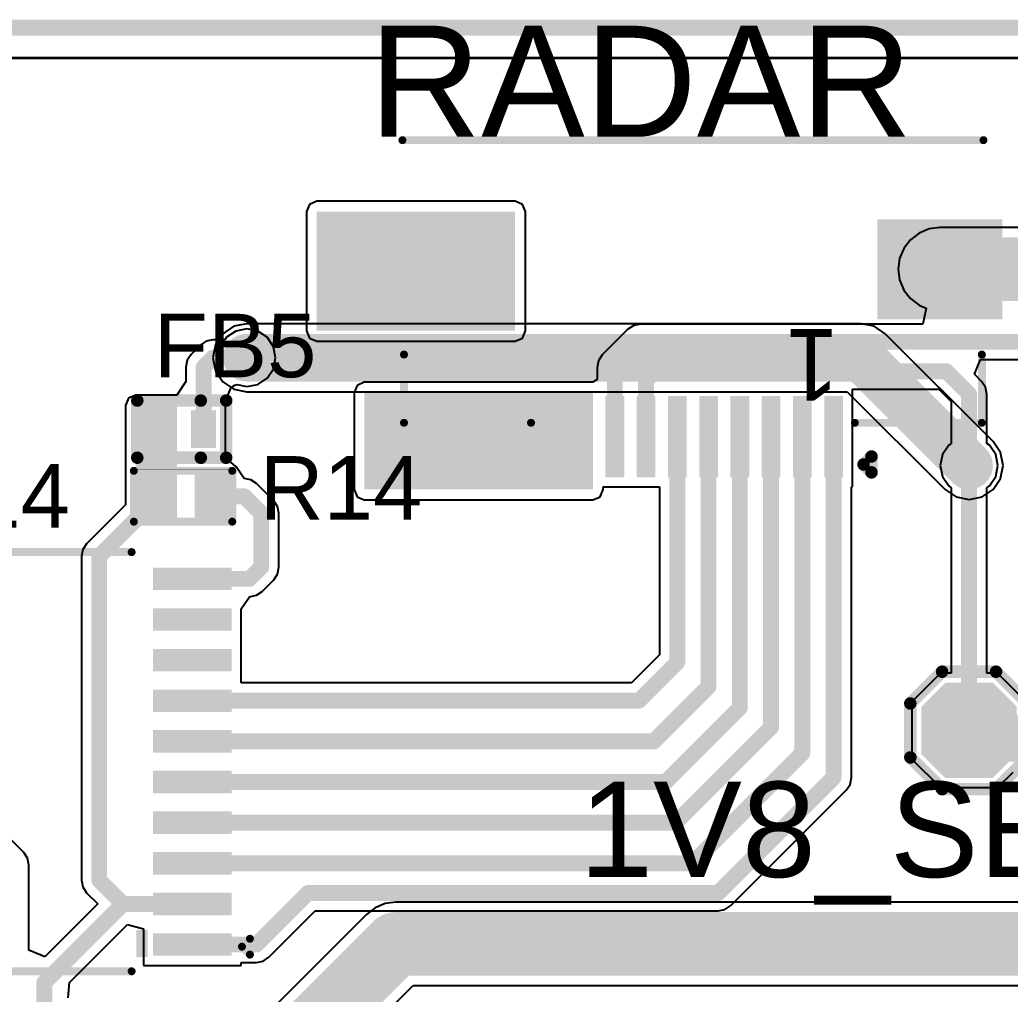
# Model space of a CAD drawing. Header units: millimetres. Extents: x -0.15 to 3.79, y -0.54 to 3.26.
# Drawn here: x 2.486 to 3.11, y 2.403 to 3.017 of the extents above; entities that cross this region are included whole.
import ezdxf

# ---------------------------------------------------------------- set-up
doc = ezdxf.new("R2010")
doc.units = ezdxf.units.MM
doc.header["$MEASUREMENT"] = 0
for name, color, linetype in [('BottomLayer', 5, 'Continuous'), ('BottomSolder', 6, 'Continuous'), ('Mechanical2', 216, 'Continuous'), ('TopLayer', 1, 'Continuous'), ('TopOverlay', 2, 'Continuous'), ('TopPaste', 8, 'Continuous'), ('TopSolder', 216, 'Continuous'), ('ViaHoleLayer', 16, 'Continuous')]:
    doc.layers.add(name, color=color, linetype=linetype)
doc.styles.add('Arial', font='', dxfattribs={"height": 0.2})
doc.styles.get('Arial').set_extended_font_data('Arial')

# ---------------------------------------------------------------- blocks, each defined once
blk = doc.blocks.new('T__________29')
at = {"layer": 'TopLayer'}
blk.add_hatch(color=1, dxfattribs=at).paths.add_polyline_path([(0.015, 0.03), (-0.015, 0.03), (-0.03, 0.015), (-0.03, -0.015), (-0.015, -0.03), (0.015, -0.03), (0.03, -0.015), (0.03, 0.015)])
at = {"layer": 'TopPaste'}
blk.add_hatch(color=8, dxfattribs=at).paths.add_polyline_path([(0.015, 0.03), (-0.015, 0.03), (-0.03, 0.015), (-0.03, -0.015), (-0.015, -0.03), (0.015, -0.03), (0.03, -0.015), (0.03, 0.015)])
at = {"layer": 'TopSolder'}
blk.add_hatch(color=216, dxfattribs=at).paths.add_polyline_path([(0.015, 0.03), (-0.015, 0.03), (-0.03, 0.015), (-0.03, -0.015), (-0.015, -0.03), (0.015, -0.03), (0.03, -0.015), (0.03, 0.015)])
at = {"layer": 'TopOverlay', "const_width": 0.007874}
for points in [[(-0.037, 0.017), (-0.017, 0.037)], [(-0.017, 0.037), (0.017, 0.037)], [(-0.017, 0.037), (0.017, 0.037)], [(0.017, 0.037), (0.037, 0.017)], [(-0.037, -0.017), (-0.037, 0.017)], [(0.037, -0.017), (0.037, 0.017)], [(-0.037, -0.017), (-0.017, -0.037)], [(0.017, -0.037), (0.037, -0.017)], [(-0.017, -0.037), (0.017, -0.037)], [(-0.017, -0.037), (0.017, -0.037)]]:
    blk.add_lwpolyline(points, dxfattribs=at)
at = {"layer": 'TopOverlay', "const_width": 0.003937}
for points in [[(-0.0189685, 0.037, 1), (-0.0150315, 0.037, 1)], [(-0.0189685, 0.037, 1), (-0.0150315, 0.037, 1)], [(-0.0189685, 0.037, 1), (-0.0150315, 0.037, 1)], [(0.0150315, 0.037, 1), (0.0189685, 0.037, 1)], [(0.0150315, 0.037, 1), (0.0189685, 0.037, 1)], [(0.0150315, 0.037, 1), (0.0189685, 0.037, 1)], [(-0.0389685, 0.017, 1), (-0.0350315, 0.017, 1)], [(-0.0389685, 0.017, 1), (-0.0350315, 0.017, 1)], [(0.0350315, 0.017, 1), (0.0389685, 0.017, 1)], [(0.0350315, 0.017, 1), (0.0389685, 0.017, 1)], [(-0.0389685, -0.017, 1), (-0.0350315, -0.017, 1)], [(-0.0389685, -0.017, 1), (-0.0350315, -0.017, 1)], [(0.0350315, -0.017, 1), (0.0389685, -0.017, 1)], [(0.0350315, -0.017, 1), (0.0389685, -0.017, 1)], [(-0.0189685, -0.037, 1), (-0.0150315, -0.037, 1)], [(-0.0189685, -0.037, 1), (-0.0150315, -0.037, 1)], [(-0.0189685, -0.037, 1), (-0.0150315, -0.037, 1)], [(0.0150315, -0.037, 1), (0.0189685, -0.037, 1)], [(0.0150315, -0.037, 1), (0.0189685, -0.037, 1)], [(0.0150315, -0.037, 1), (0.0189685, -0.037, 1)]]:
    blk.add_lwpolyline(points, format="xyb", close=True, dxfattribs=at)
blk = doc.blocks.new('TSSOP_20_58')
at = {"layer": 'TopLayer'}
for points in [[(-0.08937005, 0.1222441), (-0.08937005, 0.1080709), (-0.13897635, 0.1080709), (-0.13897635, 0.1222441)], [(0.13897635, 0.1222441), (0.13897635, 0.1080709), (0.08937005, 0.1080709), (0.08937005, 0.1222441)], [(-0.08937005, 0.0966535), (-0.08937005, 0.0824803), (-0.13897635, 0.0824803), (-0.13897635, 0.0966535)], [(0.13897635, 0.0966535), (0.13897635, 0.0824803), (0.08937005, 0.0824803), (0.08937005, 0.0966535)], [(-0.08937005, 0.071063), (-0.08937005, 0.0568898), (-0.13897635, 0.0568898), (-0.13897635, 0.071063)], [(0.13897635, 0.071063), (0.13897635, 0.0568898), (0.08937005, 0.0568898), (0.08937005, 0.071063)], [(-0.08937005, 0.0454724), (-0.08937005, 0.0312992), (-0.13897635, 0.0312992), (-0.13897635, 0.0454724)], [(0.13897635, 0.0454724), (0.13897635, 0.0312992), (0.08937005, 0.0312992), (0.08937005, 0.0454724)], [(-0.08937005, 0.0198819), (-0.08937005, 0.005708700000000001), (-0.13897635, 0.005708699999999999), (-0.13897635, 0.0198819)], [(0.13897635, 0.0198819), (0.13897635, 0.005708700000000001), (0.08937005, 0.005708699999999999), (0.08937005, 0.0198819)], [(-0.08937005, -0.005708699999999999), (-0.08937005, -0.0198819), (-0.13897635, -0.0198819), (-0.13897635, -0.005708700000000001)], [(0.13897635, -0.005708699999999999), (0.13897635, -0.0198819), (0.08937005, -0.0198819), (0.08937005, -0.005708700000000001)], [(-0.08937005, -0.0312992), (-0.08937005, -0.0454724), (-0.13897635, -0.0454724), (-0.13897635, -0.0312992)], [(0.13897635, -0.0312992), (0.13897635, -0.0454724), (0.08937005, -0.0454724), (0.08937005, -0.0312992)], [(-0.08937005, -0.0568898), (-0.08937005, -0.071063), (-0.13897635, -0.071063), (-0.13897635, -0.0568898)], [(0.13897635, -0.0568898), (0.13897635, -0.071063), (0.08937005, -0.071063), (0.08937005, -0.0568898)], [(-0.08937005, -0.0824803), (-0.08937005, -0.0966535), (-0.13897635, -0.0966535), (-0.13897635, -0.0824803)], [(0.13897635, -0.0824803), (0.13897635, -0.0966535), (0.08937005, -0.0966535), (0.08937005, -0.0824803)], [(-0.08937005, -0.1080709), (-0.08937005, -0.1222441), (-0.13897635, -0.1222441), (-0.13897635, -0.1080709)], [(0.13897635, -0.1080709), (0.13897635, -0.1222441), (0.08937005, -0.1222441), (0.08937005, -0.1080709)]]:
    blk.add_hatch(color=1, dxfattribs=at).paths.add_polyline_path(points)
at = {"layer": 'TopOverlay'}
blk.add_hatch(color=2, dxfattribs=at).paths.add_polyline_path([(-0.086, 0.106), (-0.079, 0.106), (-0.079, 0.123), (-0.086, 0.123)])
at = {"layer": 'TopPaste'}
for points in [[(-0.08937005, 0.1222441), (-0.08937005, 0.1080709), (-0.13897635, 0.1080709), (-0.13897635, 0.1222441)], [(0.13897635, 0.1222441), (0.13897635, 0.1080709), (0.08937005, 0.1080709), (0.08937005, 0.1222441)], [(-0.08937005, 0.0966535), (-0.08937005, 0.0824803), (-0.13897635, 0.0824803), (-0.13897635, 0.0966535)], [(0.13897635, 0.0966535), (0.13897635, 0.0824803), (0.08937005, 0.0824803), (0.08937005, 0.0966535)], [(-0.08937005, 0.071063), (-0.08937005, 0.0568898), (-0.13897635, 0.0568898), (-0.13897635, 0.071063)], [(0.13897635, 0.071063), (0.13897635, 0.0568898), (0.08937005, 0.0568898), (0.08937005, 0.071063)], [(-0.08937005, 0.0454724), (-0.08937005, 0.0312992), (-0.13897635, 0.0312992), (-0.13897635, 0.0454724)], [(0.13897635, 0.0454724), (0.13897635, 0.0312992), (0.08937005, 0.0312992), (0.08937005, 0.0454724)], [(-0.08937005, 0.0198819), (-0.08937005, 0.005708700000000001), (-0.13897635, 0.005708699999999999), (-0.13897635, 0.0198819)], [(0.13897635, 0.0198819), (0.13897635, 0.005708700000000001), (0.08937005, 0.005708699999999999), (0.08937005, 0.0198819)], [(-0.08937005, -0.005708699999999999), (-0.08937005, -0.0198819), (-0.13897635, -0.0198819), (-0.13897635, -0.005708700000000001)], [(0.13897635, -0.005708699999999999), (0.13897635, -0.0198819), (0.08937005, -0.0198819), (0.08937005, -0.005708700000000001)], [(-0.08937005, -0.0312992), (-0.08937005, -0.0454724), (-0.13897635, -0.0454724), (-0.13897635, -0.0312992)], [(0.13897635, -0.0312992), (0.13897635, -0.0454724), (0.08937005, -0.0454724), (0.08937005, -0.0312992)], [(-0.08937005, -0.0568898), (-0.08937005, -0.071063), (-0.13897635, -0.071063), (-0.13897635, -0.0568898)], [(0.13897635, -0.0568898), (0.13897635, -0.071063), (0.08937005, -0.071063), (0.08937005, -0.0568898)], [(-0.08937005, -0.0824803), (-0.08937005, -0.0966535), (-0.13897635, -0.0966535), (-0.13897635, -0.0824803)], [(0.13897635, -0.0824803), (0.13897635, -0.0966535), (0.08937005, -0.0966535), (0.08937005, -0.0824803)], [(-0.08937005, -0.1080709), (-0.08937005, -0.1222441), (-0.13897635, -0.1222441), (-0.13897635, -0.1080709)], [(0.13897635, -0.1080709), (0.13897635, -0.1222441), (0.08937005, -0.1222441), (0.08937005, -0.1080709)]]:
    blk.add_hatch(color=8, dxfattribs=at).paths.add_polyline_path(points)
at = {"layer": 'TopSolder'}
for points in [[(-0.08937005, 0.1222441), (-0.08937005, 0.1080709), (-0.13897635, 0.1080709), (-0.13897635, 0.1222441)], [(0.13897635, 0.1222441), (0.13897635, 0.1080709), (0.08937005, 0.1080709), (0.08937005, 0.1222441)], [(-0.08937005, 0.0966535), (-0.08937005, 0.0824803), (-0.13897635, 0.0824803), (-0.13897635, 0.0966535)], [(0.13897635, 0.0966535), (0.13897635, 0.0824803), (0.08937005, 0.0824803), (0.08937005, 0.0966535)], [(-0.08937005, 0.071063), (-0.08937005, 0.0568898), (-0.13897635, 0.0568898), (-0.13897635, 0.071063)], [(0.13897635, 0.071063), (0.13897635, 0.0568898), (0.08937005, 0.0568898), (0.08937005, 0.071063)], [(-0.08937005, 0.0454724), (-0.08937005, 0.0312992), (-0.13897635, 0.0312992), (-0.13897635, 0.0454724)], [(0.13897635, 0.0454724), (0.13897635, 0.0312992), (0.08937005, 0.0312992), (0.08937005, 0.0454724)], [(-0.08937005, 0.0198819), (-0.08937005, 0.005708700000000001), (-0.13897635, 0.005708699999999999), (-0.13897635, 0.0198819)], [(0.13897635, 0.0198819), (0.13897635, 0.005708700000000001), (0.08937005, 0.005708699999999999), (0.08937005, 0.0198819)], [(-0.08937005, -0.005708699999999999), (-0.08937005, -0.0198819), (-0.13897635, -0.0198819), (-0.13897635, -0.005708700000000001)], [(0.13897635, -0.005708699999999999), (0.13897635, -0.0198819), (0.08937005, -0.0198819), (0.08937005, -0.005708700000000001)], [(-0.08937005, -0.0312992), (-0.08937005, -0.0454724), (-0.13897635, -0.0454724), (-0.13897635, -0.0312992)], [(0.13897635, -0.0312992), (0.13897635, -0.0454724), (0.08937005, -0.0454724), (0.08937005, -0.0312992)], [(-0.08937005, -0.0568898), (-0.08937005, -0.071063), (-0.13897635, -0.071063), (-0.13897635, -0.0568898)], [(0.13897635, -0.0568898), (0.13897635, -0.071063), (0.08937005, -0.071063), (0.08937005, -0.0568898)], [(-0.08937005, -0.0824803), (-0.08937005, -0.0966535), (-0.13897635, -0.0966535), (-0.13897635, -0.0824803)], [(0.13897635, -0.0824803), (0.13897635, -0.0966535), (0.08937005, -0.0966535), (0.08937005, -0.0824803)], [(-0.08937005, -0.1080709), (-0.08937005, -0.1222441), (-0.13897635, -0.1222441), (-0.13897635, -0.1080709)], [(0.13897635, -0.1080709), (0.13897635, -0.1222441), (0.08937005, -0.1222441), (0.08937005, -0.1080709)]]:
    blk.add_hatch(color=216, dxfattribs=at).paths.add_polyline_path(points)
at = {"layer": 'TopOverlay', "const_width": 0.005}
for points in [[(0.0759999, 0.132), (-0.0760001, 0.132)], [(-0.1455, 0.1165), (-0.1505, 0.1215)], [(-0.1505, 0.1215), (-0.1505, 0.1115)], [(-0.1455, 0.1165), (-0.1505, 0.1115)], [(0.0759999, -0.132), (-0.0760001, -0.132)]]:
    blk.add_lwpolyline(points, dxfattribs=at)
at = {"layer": 'TopOverlay', "const_width": 0.0025}
for points in [[(-0.0772501, 0.132, 1), (-0.0747501, 0.132, 1)], [(0.0747499, 0.132, 1), (0.0772499, 0.132, 1)], [(-0.15175, 0.1215, 1), (-0.14925, 0.1215, 1)], [(-0.15175, 0.1215, 1), (-0.14925, 0.1215, 1)], [(-0.14675, 0.1165, 1), (-0.14425, 0.1165, 1)], [(-0.14675, 0.1165, 1), (-0.14425, 0.1165, 1)], [(-0.15175, 0.1115, 1), (-0.14925, 0.1115, 1)], [(-0.15175, 0.1115, 1), (-0.14925, 0.1115, 1)], [(-0.0772501, -0.132, 1), (-0.0747501, -0.132, 1)], [(0.0747499, -0.132, 1), (0.0772499, -0.132, 1)]]:
    blk.add_lwpolyline(points, format="xyb", close=True, dxfattribs=at)
blk = doc.blocks.new('R___0402_96')
at = {"layer": 'TopLayer'}
for points in [[(-0.0275, -0.0125), (-0.0275, 0.0125), (-0.009499999999999998, 0.0125), (-0.009500000000000001, -0.0125)], [(0.009499999999999998, -0.0125), (0.009500000000000001, 0.0125), (0.0275, 0.0125), (0.0275, -0.0125)]]:
    blk.add_hatch(color=1, dxfattribs=at).paths.add_polyline_path(points)
at = {"layer": 'TopPaste'}
for points in [[(-0.0275, -0.0125), (-0.0275, 0.0125), (-0.009499999999999998, 0.0125), (-0.009500000000000001, -0.0125)], [(0.009499999999999998, -0.0125), (0.009500000000000001, 0.0125), (0.0275, 0.0125), (0.0275, -0.0125)]]:
    blk.add_hatch(color=8, dxfattribs=at).paths.add_polyline_path(points)
at = {"layer": 'TopSolder'}
for points in [[(-0.0296654, -0.0146654), (-0.0296654, 0.0146654), (-0.007334599999999998, 0.0146654), (-0.007334600000000002, -0.0146654)], [(0.007334599999999998, -0.0146654), (0.007334600000000002, 0.0146654), (0.0296654, 0.0146654), (0.0296654, -0.0146654)]]:
    blk.add_hatch(color=216, dxfattribs=at).paths.add_polyline_path(points)
at = {"layer": 'TopOverlay'}
for points, const_width in [([(-0.031, 0.016), (-0.031, -0.016)], 0.005), ([(0.031, 0.016), (-0.031, 0.016)], 0.005), ([(0.031, 0.016), (0.031, -0.016)], 0.005), ([(0.031, -0.016), (-0.031, -0.016)], 0.005), ([(0.032, -0.017), (-0.032, -0.017)], 0.000127)]:
    blk.add_lwpolyline(points, dxfattribs=dict(at, const_width=const_width))
for points, const_width in [([(-0.03225, 0.016, 1), (-0.02975, 0.016, 1)], 0.0025), ([(-0.03225, 0.016, 1), (-0.02975, 0.016, 1)], 0.0025), ([(0.02975, 0.016, 1), (0.03225, 0.016, 1)], 0.0025), ([(0.02975, 0.016, 1), (0.03225, 0.016, 1)], 0.0025), ([(-0.03225, -0.016, 1), (-0.02975, -0.016, 1)], 0.0025), ([(-0.03225, -0.016, 1), (-0.02975, -0.016, 1)], 0.0025), ([(-0.0320317, -0.017, 1), (-0.0319683, -0.017, 1)], 6.35e-05), ([(0.02975, -0.016, 1), (0.03225, -0.016, 1)], 0.0025), ([(0.02975, -0.016, 1), (0.03225, -0.016, 1)], 0.0025), ([(0.0319683, -0.017, 1), (0.0320317, -0.017, 1)], 6.35e-05)]:
    blk.add_lwpolyline(points, format="xyb", close=True, dxfattribs=dict(at, const_width=const_width))
blk = doc.blocks.new('AFC01_S10FCC_00_147')
at = {"layer": 'TopLayer'}
for points in [[(-0.0826771, 0.02716545), (-0.0944881, 0.02716545), (-0.0944881, 0.07834655), (-0.0826771, 0.07834655)], [(-0.0629921, 0.02716545), (-0.0748031, 0.02716545), (-0.0748031, 0.07834655), (-0.0629921, 0.07834655)], [(-0.043307, 0.02716545), (-0.055118, 0.02716545), (-0.055118, 0.07834655), (-0.043307, 0.07834655)], [(-0.023622, 0.02716545), (-0.035433, 0.02716545), (-0.035433, 0.07834655), (-0.023622, 0.07834655)], [(-0.003936899999999998, 0.02716545), (-0.0157479, 0.02716545), (-0.0157479, 0.07834655), (-0.003936900000000003, 0.07834655)], [(0.0157481, 0.02716545), (0.003937100000000003, 0.02716545), (0.003937099999999997, 0.07834655), (0.0157481, 0.07834655)], [(0.0354331, 0.02716545), (0.0236221, 0.02716545), (0.0236221, 0.07834655), (0.0354331, 0.07834655)], [(0.0551182, 0.02716545), (0.0433072, 0.02716545), (0.0433072, 0.07834655), (0.0551182, 0.07834655)], [(0.0748032, 0.02716545), (0.0629922, 0.02716545), (0.0629922, 0.07834655), (0.0748032, 0.07834655)], [(0.0944883, 0.02716545), (0.0826773, 0.02716545), (0.0826773, 0.07834655), (0.0944883, 0.07834655)], [(-0.1161416, -0.08425185), (-0.1948818, -0.08425185), (-0.1948818, -0.02125975), (-0.1161416, -0.02125974999999999)], [(0.1161418, -0.02125975), (0.194882, -0.02125975), (0.194882, -0.08425185), (0.1161418, -0.08425185)]]:
    blk.add_hatch(color=1, dxfattribs=at).paths.add_polyline_path(points)
at = {"layer": 'TopPaste'}
for points in [[(-0.0826771, 0.02716545), (-0.0944881, 0.02716545), (-0.0944881, 0.07834655), (-0.0826771, 0.07834655)], [(-0.0629921, 0.02716545), (-0.0748031, 0.02716545), (-0.0748031, 0.07834655), (-0.0629921, 0.07834655)], [(-0.043307, 0.02716545), (-0.055118, 0.02716545), (-0.055118, 0.07834655), (-0.043307, 0.07834655)], [(-0.023622, 0.02716545), (-0.035433, 0.02716545), (-0.035433, 0.07834655), (-0.023622, 0.07834655)], [(-0.003936899999999998, 0.02716545), (-0.0157479, 0.02716545), (-0.0157479, 0.07834655), (-0.003936900000000003, 0.07834655)], [(0.0157481, 0.02716545), (0.003937100000000003, 0.02716545), (0.003937099999999997, 0.07834655), (0.0157481, 0.07834655)], [(0.0354331, 0.02716545), (0.0236221, 0.02716545), (0.0236221, 0.07834655), (0.0354331, 0.07834655)], [(0.0551182, 0.02716545), (0.0433072, 0.02716545), (0.0433072, 0.07834655), (0.0551182, 0.07834655)], [(0.0748032, 0.02716545), (0.0629922, 0.02716545), (0.0629922, 0.07834655), (0.0748032, 0.07834655)], [(0.0944883, 0.02716545), (0.0826773, 0.02716545), (0.0826773, 0.07834655), (0.0944883, 0.07834655)], [(-0.1161416, -0.08425185), (-0.1948818, -0.08425185), (-0.1948818, -0.02125975), (-0.1161416, -0.02125974999999999)], [(0.1161418, -0.02125975), (0.194882, -0.02125975), (0.194882, -0.08425185), (0.1161418, -0.08425185)]]:
    blk.add_hatch(color=8, dxfattribs=at).paths.add_polyline_path(points)
at = {"layer": 'TopSolder'}
for points in [[(-0.0826771, 0.02716545), (-0.0944881, 0.02716545), (-0.0944881, 0.07834655), (-0.0826771, 0.07834655)], [(-0.0629921, 0.02716545), (-0.0748031, 0.02716545), (-0.0748031, 0.07834655), (-0.0629921, 0.07834655)], [(-0.043307, 0.02716545), (-0.055118, 0.02716545), (-0.055118, 0.07834655), (-0.043307, 0.07834655)], [(-0.023622, 0.02716545), (-0.035433, 0.02716545), (-0.035433, 0.07834655), (-0.023622, 0.07834655)], [(-0.003936899999999998, 0.02716545), (-0.0157479, 0.02716545), (-0.0157479, 0.07834655), (-0.003936900000000003, 0.07834655)], [(0.0157481, 0.02716545), (0.003937100000000003, 0.02716545), (0.003937099999999997, 0.07834655), (0.0157481, 0.07834655)], [(0.0354331, 0.02716545), (0.0236221, 0.02716545), (0.0236221, 0.07834655), (0.0354331, 0.07834655)], [(0.0551182, 0.02716545), (0.0433072, 0.02716545), (0.0433072, 0.07834655), (0.0551182, 0.07834655)], [(0.0748032, 0.02716545), (0.0629922, 0.02716545), (0.0629922, 0.07834655), (0.0748032, 0.07834655)], [(0.0944883, 0.02716545), (0.0826773, 0.02716545), (0.0826773, 0.07834655), (0.0944883, 0.07834655)], [(-0.1161416, -0.08425185), (-0.1948818, -0.08425185), (-0.1948818, -0.02125975), (-0.1161416, -0.02125974999999999)], [(0.1161418, -0.02125975), (0.194882, -0.02125975), (0.194882, -0.08425185), (0.1161418, -0.08425185)]]:
    blk.add_hatch(color=216, dxfattribs=at).paths.add_polyline_path(points)
at = {"layer": 'TopOverlay'}
for points, const_width in [([(-0.1074881, 0.0702204), (-0.1124881, 0.0752204)], 0.007874), ([(-0.1124881, 0.0752204), (-0.1124881, 0.0652204)], 0.007874), ([(-0.1074881, 0.0702204), (-0.1124881, 0.0652204)], 0.007874), ([(-0.102, 0.044), (-0.182, 0.044)], 0.005), ([(-0.182, 0.044), (-0.182, 0.001)], 0.005), ([(0.1820002, 0.044), (0.1020002, 0.044)], 0.005), ([(0.1820002, 0.044), (0.1820002, 0.001)], 0.005), ([(0.183, -0.134), (-0.183, -0.134)], 0.005)]:
    blk.add_lwpolyline(points, dxfattribs=dict(at, const_width=const_width))
for points, const_width in [([(-0.1144566, 0.0752204, 1), (-0.1105196, 0.0752204, 1)], 0.003937), ([(-0.1144566, 0.0752204, 1), (-0.1105196, 0.0752204, 1)], 0.003937), ([(-0.1144566, 0.0652204, 1), (-0.1105196, 0.0652204, 1)], 0.003937), ([(-0.1144566, 0.0652204, 1), (-0.1105196, 0.0652204, 1)], 0.003937), ([(-0.1094566, 0.0702204, 1), (-0.1055196, 0.0702204, 1)], 0.003937), ([(-0.1094566, 0.0702204, 1), (-0.1055196, 0.0702204, 1)], 0.003937), ([(-0.18325, 0.044, 1), (-0.18075, 0.044, 1)], 0.0025), ([(-0.18325, 0.044, 1), (-0.18075, 0.044, 1)], 0.0025), ([(-0.10325, 0.044, 1), (-0.10075, 0.044, 1)], 0.0025), ([(0.1007502, 0.044, 1), (0.1032502, 0.044, 1)], 0.0025), ([(0.1807502, 0.044, 1), (0.1832502, 0.044, 1)], 0.0025), ([(0.1807502, 0.044, 1), (0.1832502, 0.044, 1)], 0.0025), ([(-0.18325, 0.001, 1), (-0.18075, 0.001, 1)], 0.0025), ([(0.1807502, 0.001, 1), (0.1832502, 0.001, 1)], 0.0025), ([(-0.18425, -0.134, 1), (-0.18175, -0.134, 1)], 0.0025), ([(0.18175, -0.134, 1), (0.18425, -0.134, 1)], 0.0025)]:
    blk.add_lwpolyline(points, format="xyb", close=True, dxfattribs=dict(at, const_width=const_width))
blk.add_text('1', height=0.045, dxfattribs=at).set_placement((-0.092, -0.015))
blk = doc.blocks.new('IND_0402_149')
at = {"layer": 'TopLayer'}
for points in [[(-0.0216535, 0.011811), (-0.0059055, 0.011811), (-0.0059055, -0.011811), (-0.0216535, -0.011811)], [(0.0059056, 0.011811), (0.0216536, 0.011811), (0.0216536, -0.011811), (0.0059056, -0.011811)]]:
    blk.add_hatch(color=1, dxfattribs=at).paths.add_polyline_path(points)
at = {"layer": 'TopPaste'}
for points in [[(-0.0216535, 0.011811), (-0.0059055, 0.011811), (-0.0059055, -0.011811), (-0.0216535, -0.011811)], [(0.0059056, 0.011811), (0.0216536, 0.011811), (0.0216536, -0.011811), (0.0059056, -0.011811)]]:
    blk.add_hatch(color=8, dxfattribs=at).paths.add_polyline_path(points)
at = {"layer": 'TopSolder'}
for points in [[(-0.0216535, 0.011811), (-0.0059055, 0.011811), (-0.0059055, -0.011811), (-0.0216535, -0.011811)], [(0.0059056, 0.011811), (0.0216536, 0.011811), (0.0216536, -0.011811), (0.0059056, -0.011811)]]:
    blk.add_hatch(color=216, dxfattribs=at).paths.add_polyline_path(points)
at = {"layer": 'TopOverlay', "const_width": 0.007874}
for points in [[(-0.028, 0.018), (-0.028, -0.018)], [(-0.012, 0.018), (-0.028, 0.018)], [(0.028, 0.018), (-0.012, 0.018)], [(0.028, 0.018), (0.028, -0.018)], [(-0.012, -0.018), (-0.028, -0.018)], [(0.028, -0.018), (-0.012, -0.018)]]:
    blk.add_lwpolyline(points, dxfattribs=at)
at = {"layer": 'TopOverlay', "const_width": 0.003937}
for points in [[(-0.0299685, 0.018, 1), (-0.0260315, 0.018, 1)], [(-0.0299685, 0.018, 1), (-0.0260315, 0.018, 1)], [(-0.0139685, 0.018, 1), (-0.0100315, 0.018, 1)], [(-0.0139685, 0.018, 1), (-0.0100315, 0.018, 1)], [(0.0260315, 0.018, 1), (0.0299685, 0.018, 1)], [(0.0260315, 0.018, 1), (0.0299685, 0.018, 1)], [(-0.0299685, -0.018, 1), (-0.0260315, -0.018, 1)], [(-0.0299685, -0.018, 1), (-0.0260315, -0.018, 1)], [(-0.0139685, -0.018, 1), (-0.0100315, -0.018, 1)], [(-0.0139685, -0.018, 1), (-0.0100315, -0.018, 1)], [(0.0260315, -0.018, 1), (0.0299685, -0.018, 1)], [(0.0260315, -0.018, 1), (0.0299685, -0.018, 1)]]:
    blk.add_lwpolyline(points, format="xyb", close=True, dxfattribs=at)

msp = doc.modelspace()

# ---------------------------------------------------------------- hatches: boundary and pattern name
at = {"layer": 'BottomLayer'}
h = msp.add_hatch(color=5, dxfattribs=at)
edge = h.paths.add_edge_path()
edge.add_arc((2.693, 2.879), 0.011811, 0, 360)
h = msp.add_hatch(color=5, dxfattribs=at)
edge = h.paths.add_edge_path()
edge.add_arc((2.693, 2.84), 0.011811, 0, 360)
h = msp.add_hatch(color=5, dxfattribs=at)
edge = h.paths.add_edge_path()
edge.add_arc((2.629, 2.804), 0.011811, 0, 360)
h = msp.add_hatch(color=5, dxfattribs=at)
edge = h.paths.add_edge_path()
edge.add_arc((2.723, 2.751), 0.011811, 0, 360)
h = msp.add_hatch(color=5, dxfattribs=at)
edge = h.paths.add_edge_path()
edge.add_arc((2.756, 2.738), 0.011811, 0, 360)
h = msp.add_hatch(color=5, dxfattribs=at)
edge = h.paths.add_edge_path()
edge.add_arc((2.789, 2.738), 0.011811, 0, 360)
h = msp.add_hatch(color=5, dxfattribs=at)
edge = h.paths.add_edge_path()
edge.add_arc((3.083937, 2.736063), 0.011811, 0, 360)
at = {"layer": 'BottomSolder'}
h = msp.add_hatch(color=6, dxfattribs=at)
edge = h.paths.add_edge_path()
edge.add_arc((2.693, 2.879), 0.0059055, 0, 360)
h = msp.add_hatch(color=6, dxfattribs=at)
edge = h.paths.add_edge_path()
edge.add_arc((2.693, 2.84), 0.0059055, 0, 360)
h = msp.add_hatch(color=6, dxfattribs=at)
edge = h.paths.add_edge_path()
edge.add_arc((2.629, 2.804), 0.0059055, 0, 360)
h = msp.add_hatch(color=6, dxfattribs=at)
edge = h.paths.add_edge_path()
edge.add_arc((2.723, 2.751), 0.0059055, 0, 360)
h = msp.add_hatch(color=6, dxfattribs=at)
edge = h.paths.add_edge_path()
edge.add_arc((2.756, 2.738), 0.0059055, 0, 360)
h = msp.add_hatch(color=6, dxfattribs=at)
edge = h.paths.add_edge_path()
edge.add_arc((2.789, 2.738), 0.0059055, 0, 360)
h = msp.add_hatch(color=6, dxfattribs=at)
edge = h.paths.add_edge_path()
edge.add_arc((3.083937, 2.736063), 0.0059055, 0, 360)
at = {"layer": 'TopLayer'}
for points in [[(2.673, 2.821), (2.798, 2.821), (2.798, 2.896), (2.673, 2.896)], [(2.703, 2.721), (2.847, 2.721), (2.847, 2.782), (2.703, 2.782)], [(2.559, 2.702), (2.585, 2.702), (2.585, 2.774), (2.559, 2.774)], [(3.0623577, 2.549559), (3.3429999, 2.549559), (3.3429999, 2.579), (3.0623577, 2.579)]]:
    msp.add_hatch(color=1, dxfattribs=at).paths.add_polyline_path(points)
h = msp.add_hatch(color=1, dxfattribs=at)
edge = h.paths.add_edge_path()
edge.add_arc((2.693, 2.879), 0.011811, 0, 360)
h = msp.add_hatch(color=1, dxfattribs=at)
edge = h.paths.add_edge_path()
edge.add_arc((2.693, 2.84), 0.011811, 0, 360)
h = msp.add_hatch(color=1, dxfattribs=at)
edge = h.paths.add_edge_path()
edge.add_arc((2.629, 2.804), 0.011811, 0, 360)
h = msp.add_hatch(color=1, dxfattribs=at)
edge = h.paths.add_edge_path()
edge.add_arc((2.723, 2.751), 0.011811, 0, 360)
h = msp.add_hatch(color=1, dxfattribs=at)
edge = h.paths.add_edge_path()
edge.add_arc((2.756, 2.738), 0.011811, 0, 360)
h = msp.add_hatch(color=1, dxfattribs=at)
edge = h.paths.add_edge_path()
edge.add_arc((2.789, 2.738), 0.011811, 0, 360)
h = msp.add_hatch(color=1, dxfattribs=at)
edge = h.paths.add_edge_path()
edge.add_arc((3.083937, 2.736063), 0.011811, 0, 360)
at = {"layer": 'TopSolder'}
h = msp.add_hatch(color=216, dxfattribs=at)
edge = h.paths.add_edge_path()
edge.add_arc((2.693, 2.879), 0.0059055, 0, 360)
h = msp.add_hatch(color=216, dxfattribs=at)
edge = h.paths.add_edge_path()
edge.add_arc((2.693, 2.84), 0.0059055, 0, 360)
h = msp.add_hatch(color=216, dxfattribs=at)
edge = h.paths.add_edge_path()
edge.add_arc((2.629, 2.804), 0.0059055, 0, 360)
h = msp.add_hatch(color=216, dxfattribs=at)
edge = h.paths.add_edge_path()
edge.add_arc((2.723, 2.751), 0.0059055, 0, 360)
h = msp.add_hatch(color=216, dxfattribs=at)
edge = h.paths.add_edge_path()
edge.add_arc((2.756, 2.738), 0.0059055, 0, 360)
h = msp.add_hatch(color=216, dxfattribs=at)
edge = h.paths.add_edge_path()
edge.add_arc((2.789, 2.738), 0.0059055, 0, 360)
h = msp.add_hatch(color=216, dxfattribs=at)
edge = h.paths.add_edge_path()
edge.add_arc((3.083937, 2.736063), 0.0059055, 0, 360)
at = {"layer": 'ViaHoleLayer'}
h = msp.add_hatch(color=16, dxfattribs=at)
edge = h.paths.add_edge_path()
edge.add_arc((2.693, 2.879), 0.0059055, 0, 360)
h = msp.add_hatch(color=16, dxfattribs=at)
edge = h.paths.add_edge_path()
edge.add_arc((2.693, 2.84), 0.0059055, 0, 360)
h = msp.add_hatch(color=16, dxfattribs=at)
edge = h.paths.add_edge_path()
edge.add_arc((2.629, 2.804), 0.0059055, 0, 360)
h = msp.add_hatch(color=16, dxfattribs=at)
edge = h.paths.add_edge_path()
edge.add_arc((2.723, 2.751), 0.0059055, 0, 360)
h = msp.add_hatch(color=16, dxfattribs=at)
edge = h.paths.add_edge_path()
edge.add_arc((2.756, 2.738), 0.0059055, 0, 360)
h = msp.add_hatch(color=16, dxfattribs=at)
edge = h.paths.add_edge_path()
edge.add_arc((2.789, 2.738), 0.0059055, 0, 360)
h = msp.add_hatch(color=16, dxfattribs=at)
edge = h.paths.add_edge_path()
edge.add_arc((3.083937, 2.736063), 0.0059055, 0, 360)

# ---------------------------------------------------------------- linework, layer by layer
at = {"layer": 'BottomLayer'}
for p, q in [((0.692139, 2.9930901), (3.7133599, 2.9930903)), ((2.6208062, 2.8237816), (2.6138599, 2.8191401)), ((2.629, 2.8254114), (2.6208062, 2.8237816)), ((3.016, 2.8254114), (2.629, 2.8254114)), ((3.0241938, 2.8237816), (3.016, 2.8254114)), ((3.0311401, 2.8191401), (3.0241938, 2.8237816)), ((2.6138599, 2.8191401), (2.6092184, 2.8121938)), ((3.0990771, 2.7512032), (3.0311401, 2.8191401)), ((2.6092184, 2.8121938), (2.6075886, 2.804)), ((2.6075886, 2.804), (2.6092184, 2.7958062)), ((2.6092184, 2.7958062), (2.6138599, 2.7888599)), ((2.6138599, 2.7888599), (2.6208062, 2.7842184)), ((2.6208062, 2.7842184), (2.629, 2.7825886)), ((2.629, 2.7825886), (3.0071312, 2.7825886)), ((3.0071312, 2.7825886), (3.0687968, 2.7209229)), ((3.1037186, 2.7442568), (3.0990771, 2.7512032)), ((3.1053483, 2.736063), (3.1037186, 2.7442568)), ((3.1037186, 2.7278692), (3.1053483, 2.736063)), ((3.0990771, 2.7209229), (3.1037186, 2.7278692)), ((3.0687968, 2.7209229), (3.0757432, 2.7162814)), ((3.0921308, 2.7162814), (3.0990771, 2.7209229)), ((3.0757432, 2.7162814), (3.083937, 2.7146517)), ((3.083937, 2.7146517), (3.0921308, 2.7162814)), ((2.7160787, 2.4601969), (2.7097539, 2.4575771)), ((2.7228661, 2.4610905), (2.7160787, 2.4601969)), ((3.2984695, 2.4610905), (2.7228661, 2.4610905)), ((2.7043223, 2.4534092), (2.5094707, 2.2585577)), ((2.7043226, 2.4534096), (2.7043223, 2.4534092)), ((2.7097539, 2.4575771), (2.7043226, 2.4534096)), ((2.6173221, 2.2922351), (2.7337286, 2.4086417)), ((2.7337286, 2.4086417), (3.2984695, 2.4086417))]:
    msp.add_line(p, q, dxfattribs=at)
for points, const_width in [([(2.629, 2.804), (3.016, 2.804)], 0.03), ([(3.016, 2.804), (3.083937, 2.736063)], 0.03), ([(2.5203333, 2.2323333), (2.7228661, 2.4348661)], 0.04), ([(2.7228661, 2.4348661), (3.2984695, 2.4348661)], 0.04)]:
    msp.add_lwpolyline(points, dxfattribs=dict(at, const_width=const_width))
for points, const_width in [([(2.6215, 2.804, 1), (2.6365, 2.804, 1)], 0.015), ([(3.0085, 2.804, 1), (3.0235, 2.804, 1)], 0.015), ([(3.0085, 2.804, 1), (3.0235, 2.804, 1)], 0.015), ([(3.076437, 2.736063, 1), (3.091437, 2.736063, 1)], 0.015), ([(2.7128661, 2.4348661, 1), (2.7328661, 2.4348661, 1)], 0.02), ([(2.7128661, 2.4348661, 1), (2.7328661, 2.4348661, 1)], 0.02)]:
    msp.add_lwpolyline(points, format="xyb", close=True, dxfattribs=dict(at, const_width=const_width))
at = {"layer": 'Mechanical2', "const_width": 0.01}
msp.add_lwpolyline([(-0.1082677, 3.011811), (3.75, 3.011811)], dxfattribs=at)
at = {"layer": 'TopLayer'}
for p, q in [((1.1733804, 2.9927438), (3.7131138, 2.9927439)), ((2.673, 2.9024944), (2.6684078, 2.9005922)), ((2.798, 2.9024944), (2.673, 2.9024944)), ((2.8025922, 2.9005922), (2.798, 2.9024944)), ((2.6684078, 2.9005922), (2.6665056, 2.896)), ((2.6665056, 2.896), (2.6665056, 2.821)), ((2.8044944, 2.896), (2.8025922, 2.9005922)), ((2.8044944, 2.821), (2.8044944, 2.896)), ((3.0523995, 2.8824668), (3.0469682, 2.8782993)), ((3.0587243, 2.8850866), (3.0523995, 2.8824668)), ((3.0655117, 2.8859802), (3.0587243, 2.8850866)), ((3.1407556, 2.8859802), (3.0655117, 2.8859802)), ((3.0469682, 2.8782993), (3.0428007, 2.872868)), ((3.0428007, 2.872868), (3.0401809, 2.8665432)), ((3.0401809, 2.8665432), (3.0392873, 2.8597558)), ((3.0392873, 2.8597558), (3.0401809, 2.8529684)), ((3.0401809, 2.8529684), (3.0428007, 2.8466436)), ((3.0428007, 2.8466436), (3.0469682, 2.8412123)), ((3.0469682, 2.8412123), (3.0523995, 2.8370448)), ((3.0523995, 2.8370448), (3.0568158, 2.8352155)), ((3.0568158, 2.8352155), (3.0548267, 2.8252155)), ((2.6220505, 2.8207776), (2.616159, 2.816841)), ((2.629, 2.8221599), (2.6220505, 2.8207776)), ((2.6359495, 2.8207776), (2.629, 2.8221599)), ((2.641841, 2.816841), (2.6359495, 2.8207776)), ((2.6665056, 2.821), (2.6684078, 2.8164078)), ((2.8025922, 2.8164078), (2.8044944, 2.821)), ((2.8690692, 2.8219303), (2.8528567, 2.8057179)), ((2.8690694, 2.8219306), (2.8690692, 2.8219303)), ((2.872708, 2.8243618), (2.8690694, 2.8219306)), ((2.877, 2.8252155), (2.872708, 2.8243618)), ((3.0548267, 2.8252155), (2.877, 2.8252155)), ((2.6033454, 2.8143618), (2.5997068, 2.8119306)), ((2.6076374, 2.8152155), (2.6033454, 2.8143618)), ((2.6150729, 2.8152155), (2.6076374, 2.8152155)), ((2.616159, 2.816841), (2.6150729, 2.8152155)), ((2.6457776, 2.8109495), (2.641841, 2.816841)), ((2.6684078, 2.8164078), (2.673, 2.8145056)), ((2.673, 2.8145056), (2.798, 2.8145056)), ((2.798, 2.8145056), (2.8025922, 2.8164078)), ((2.5997066, 2.8119303), (2.5938489, 2.8060727)), ((2.5997068, 2.8119306), (2.5997066, 2.8119303)), ((2.6471599, 2.804), (2.6457776, 2.8109495)), ((2.5914177, 2.8024341), (2.5905639, 2.7981421)), ((2.5938489, 2.8060727), (2.5914177, 2.8024341)), ((2.6457776, 2.7970505), (2.6471599, 2.804)), ((2.8504255, 2.8020793), (2.8495717, 2.7977873)), ((2.8528567, 2.8057179), (2.8504255, 2.8020793)), ((3.0873732, 2.7935457), (3.0912, 2.8027845)), ((3.0912, 2.8027845), (3.3383543, 2.8027845)), ((2.5905639, 2.7981421), (2.590564, 2.7981416)), ((2.590564, 2.7981416), (2.590564, 2.7890137)), ((2.641841, 2.791159), (2.6457776, 2.7970505)), ((2.8495717, 2.7977873), (2.8495718, 2.7977868)), ((2.8495718, 2.7977868), (2.8495718, 2.7902129)), ((2.590564, 2.7890137), (2.5849999, 2.7804944)), ((2.6359495, 2.7872224), (2.641841, 2.791159)), ((2.8495718, 2.7902129), (2.8469999, 2.7884944)), ((3.0918673, 2.7890515), (3.0873732, 2.7935457)), ((3.0918676, 2.7890513), (3.0918673, 2.7890515)), ((3.0942988, 2.7854127), (3.0918676, 2.7890513)), ((2.6156536, 2.7768109), (2.6192008, 2.7853417)), ((2.6192008, 2.7853417), (2.6213583, 2.7867655)), ((2.6213583, 2.7867655), (2.622995, 2.7870345)), ((2.622995, 2.7870345), (2.629, 2.7858401)), ((2.629, 2.7858401), (2.6359495, 2.7872224)), ((2.6984078, 2.7865922), (2.6965056, 2.782)), ((2.703, 2.7884944), (2.6984078, 2.7865922)), ((2.8469999, 2.7884944), (2.703, 2.7884944)), ((3.0104881, 2.7226535), (3.0104881, 2.7842569)), ((3.0104881, 2.7842569), (3.0649396, 2.7842569)), ((3.0649396, 2.7842569), (3.0727215, 2.7764751)), ((3.0951526, 2.7811207), (3.0942988, 2.7854127)), ((2.5544078, 2.7785922), (2.5525056, 2.774)), ((2.559, 2.7804944), (2.5544078, 2.7785922)), ((2.5849999, 2.7804944), (2.559, 2.7804944)), ((2.6156535, 2.7411891), (2.6156535, 2.7768109)), ((2.6156535, 2.7768109), (2.6156536, 2.7768109)), ((2.6965056, 2.782), (2.6965056, 2.721)), ((3.0727215, 2.7764751), (3.0727215, 2.7499901)), ((3.0951525, 2.7811202), (3.0951526, 2.7811207)), ((3.0951525, 2.7499901), (3.0951525, 2.7811202)), ((2.5525056, 2.774), (2.5525056, 2.7112949)), ((3.071096, 2.748904), (3.0671594, 2.7430125)), ((3.0727215, 2.7499901), (3.071096, 2.748904)), ((3.096778, 2.748904), (3.0951525, 2.7499901)), ((3.1007146, 2.7430125), (3.096778, 2.748904)), ((2.6223288, 2.7352569), (2.6156535, 2.7411891)), ((3.0671594, 2.7430125), (3.0657771, 2.736063)), ((3.1020969, 2.736063), (3.1007146, 2.7430125)), ((2.6272432, 2.7279725), (2.6223288, 2.7352569)), ((3.0657771, 2.736063), (3.0671594, 2.7291135)), ((3.1007146, 2.7291135), (3.1020969, 2.736063)), ((2.6315351, 2.7271187), (2.6272432, 2.7279725)), ((2.6351737, 2.7246875), (2.6315351, 2.7271187)), ((3.0671594, 2.7291135), (3.071096, 2.723222)), ((3.096778, 2.723222), (3.1007146, 2.7291135)), ((2.6459303, 2.7139308), (2.6351737, 2.7246875)), ((2.6965056, 2.721), (2.6984078, 2.7164078)), ((2.8515922, 2.7164078), (2.8534944, 2.721)), ((2.8534944, 2.721), (2.8534944, 2.7226535)), ((2.8534944, 2.7226535), (2.8889419, 2.7226535)), ((2.8889419, 2.7226535), (2.8889419, 2.616803)), ((3.0097981, 2.5395826), (3.0097981, 2.7226535)), ((3.0097981, 2.7226535), (3.0104881, 2.7226535)), ((3.071096, 2.723222), (3.0727215, 2.7221359)), ((3.0727215, 2.7221359), (3.0727215, 2.6052441)), ((3.0951525, 2.7221359), (3.096778, 2.723222)), ((3.0951525, 2.6052441), (3.0951525, 2.7221359)), ((2.6459306, 2.7139306), (2.6459303, 2.7139308)), ((2.6483618, 2.710292), (2.6459306, 2.7139306)), ((2.6984078, 2.7164078), (2.703, 2.7145056)), ((2.703, 2.7145056), (2.847, 2.7145056)), ((2.847, 2.7145056), (2.8515922, 2.7164078)), ((2.5525056, 2.7112949), (2.5280615, 2.6868509)), ((2.6492156, 2.706), (2.6483618, 2.710292)), ((2.6492155, 2.7059995), (2.6492156, 2.706)), ((2.6492155, 2.672), (2.6492155, 2.7059995)), ((2.5256303, 2.6832123), (2.5247765, 2.6789203)), ((2.5280615, 2.6868509), (2.5256303, 2.6832123)), ((2.5247765, 2.6789203), (2.5247766, 2.6789198)), ((2.5247766, 2.6789198), (2.5247766, 2.4750005)), ((2.6483618, 2.667708), (2.6492155, 2.672)), ((2.6386471, 2.6567859), (2.6459303, 2.6640692)), ((2.6459303, 2.6640692), (2.6459306, 2.6640694)), ((2.6459306, 2.6640694), (2.6483618, 2.667708)), ((2.6254123, 2.6459334), (2.6307166, 2.6535009)), ((2.6307166, 2.6535009), (2.6350085, 2.6543547)), ((2.6350085, 2.6543547), (2.6386471, 2.6567859)), ((2.6254123, 2.5991603), (2.6254123, 2.6459334)), ((2.8889419, 2.616803), (2.8712991, 2.5991603)), ((3.065937, 2.6052441), (3.047937, 2.5872441)), ((3.0727215, 2.6052441), (3.065937, 2.6052441)), ((3.101937, 2.6052441), (3.0951525, 2.6052441)), ((3.119937, 2.5872441), (3.101937, 2.6052441)), ((2.8712991, 2.5991603), (2.6254123, 2.5991603)), ((3.047937, 2.5872441), (3.047937, 2.5512441)), ((3.047937, 2.5512441), (3.065937, 2.5332441)), ((3.0089444, 2.5352906), (3.0097981, 2.5395826)), ((3.101937, 2.5332441), (3.1117575, 2.5430646)), ((3.0065132, 2.531652), (3.0089444, 2.5352906)), ((3.065937, 2.5332441), (3.101937, 2.5332441)), ((2.9469306, 2.4720694), (3.0065129, 2.5316518)), ((3.0065129, 2.5316518), (3.0065132, 2.531652)), ((2.4884913, 2.4923698), (2.4617574, 2.5191038)), ((2.4884916, 2.4923696), (2.4884913, 2.4923698)), ((2.4909228, 2.488731), (2.4884916, 2.4923696)), ((2.4917766, 2.484439), (2.4909228, 2.488731)), ((2.4917765, 2.4844385), (2.4917766, 2.484439)), ((2.4917765, 2.430772), (2.4917765, 2.4844385)), ((2.5247766, 2.4750005), (2.5247765, 2.475)), ((2.5247765, 2.475), (2.5256303, 2.470708)), ((2.5256303, 2.470708), (2.5280615, 2.4670694)), ((2.9337966, 2.4589355), (2.94693, 2.472069)), ((2.94693, 2.472069), (2.9469306, 2.4720694)), ((2.5280615, 2.4670694), (2.5351389, 2.4599921)), ((2.5351389, 2.4599921), (2.5017765, 2.4266298)), ((2.930158, 2.4565043), (2.9337966, 2.4589355)), ((2.6429306, 2.4264709), (2.6721102, 2.4556506)), ((2.6721102, 2.4556506), (2.9258655, 2.4556506)), ((2.9258655, 2.4556506), (2.925866, 2.4556505)), ((2.925866, 2.4556505), (2.930158, 2.4565043)), ((2.5173498, 2.4104807), (2.5538061, 2.4469371)), ((2.5538061, 2.4469371), (2.5539146, 2.4469367)), ((2.5539146, 2.4469367), (2.5638061, 2.4443356)), ((2.5638061, 2.4443356), (2.5638061, 2.4213149)), ((2.5017765, 2.4266298), (2.4917765, 2.430772)), ((2.5638061, 2.4213149), (2.6254123, 2.4213149)), ((2.6254123, 2.4213149), (2.6254123, 2.423186)), ((2.6254123, 2.423186), (2.6349995, 2.423186)), ((2.6349995, 2.423186), (2.635, 2.4231859)), ((2.635, 2.4231859), (2.639292, 2.4240397)), ((2.639292, 2.4240397), (2.6429306, 2.4264709)), ((2.5164312, 2.4008612), (2.5173498, 2.4104807))]:
    msp.add_line(p, q, dxfattribs=at)
for points, const_width in [([(3.0655117, 2.8597558), (3.1407556, 2.8597558)], 0.04), ([(2.8607873, 2.7977873), (2.877, 2.814)], 0.01), ([(2.877, 2.814), (3.343, 2.814)], 0.01), ([(2.6017795, 2.7981421), (2.6076374, 2.804)], 0.01), ([(2.6076374, 2.804), (2.629, 2.804)], 0.01), ([(2.6017795, 2.759), (2.6017795, 2.7981421)], 0.01), ([(2.8607873, 2.754244), (2.8607873, 2.7977873)], 0.01), ([(2.8804724, 2.7896145), (2.8863303, 2.7954724)], 0.01), ([(2.8863303, 2.7954724), (3.0695853, 2.7954724)], 0.01), ([(3.0695853, 2.7954724), (3.083937, 2.7811207)], 0.01), ([(2.8804724, 2.754244), (2.8804724, 2.7896145)], 0.01), ([(3.083937, 2.736063), (3.083937, 2.7811207)], 0.01), ([(2.9001574, 2.6121574), (2.9001574, 2.754244)], 0.01), ([(2.9198424, 2.5968424), (2.9198424, 2.754244)], 0.01), ([(2.9395275, 2.5835275), (2.9395275, 2.754244)], 0.01), ([(2.9592125, 2.5712125), (2.9592125, 2.754244)], 0.01), ([(2.9788976, 2.5548976), (2.9788976, 2.754244)], 0.01), ([(2.9985826, 2.5395826), (2.9985826, 2.754244)], 0.01), ([(2.789, 2.738), (2.8198227, 2.738)], 0.015), ([(2.8198227, 2.738), (2.8214172, 2.7364055)], 0.015), ([(2.8214172, 2.7361534), (2.8214172, 2.7364055)], 0.015), ([(2.8214172, 2.7361534), (2.8395078, 2.7361534)], 0.015), ([(3.083937, 2.5692441), (3.083937, 2.736063)], 0.01), ([(2.5703287, 2.7132569), (2.5703287, 2.7167569)], 0.01), ([(2.6073287, 2.7167569), (2.6272431, 2.7167569)], 0.01), ([(2.6272431, 2.7167569), (2.638, 2.706)], 0.01), ([(2.5359921, 2.6789203), (2.5703287, 2.7132569)], 0.01), ([(2.638, 2.672), (2.638, 2.706)], 0.01), ([(2.5359921, 2.475), (2.5359921, 2.6789203)], 0.01), ([(2.6307165, 2.6647165), (2.638, 2.672)], 0.01), ([(2.5946092, 2.6647165), (2.6307165, 2.6647165)], 0.01), ([(2.8759448, 2.5879448), (2.9001574, 2.6121574)], 0.01), ([(2.8853543, 2.5623543), (2.9198424, 2.5968424)], 0.01), ([(2.5946092, 2.5879448), (2.8759448, 2.5879448)], 0.01), ([(2.8927637, 2.5367637), (2.9395275, 2.5835275)], 0.01), ([(2.8991732, 2.5111732), (2.9592125, 2.5712125)], 0.01), ([(3.083937, 2.5635), (3.083937, 2.5692441)], 0.01), ([(2.5946092, 2.5623543), (2.8853543, 2.5623543)], 0.01), ([(2.9095826, 2.4855826), (2.9788976, 2.5548976)], 0.01), ([(2.5946092, 2.5367637), (2.8927637, 2.5367637)], 0.01), ([(2.939, 2.48), (2.9985826, 2.5395826)], 0.01), ([(2.5946092, 2.5111732), (2.8991732, 2.5111732)], 0.01), ([(2.5946092, 2.4855826), (2.9095826, 2.4855826)], 0.01), ([(2.925866, 2.4668661), (2.9389999, 2.48)], 0.01), ([(2.9389999, 2.48), (2.939, 2.48)], 0.01), ([(2.5359921, 2.475), (2.551, 2.4599921)], 0.01), ([(2.635, 2.4344015), (2.6674646, 2.4668661)], 0.01), ([(2.6674646, 2.4668661), (2.925866, 2.4668661)], 0.01), ([(2.5014311, 2.4104232), (2.551, 2.4599921)], 0.01), ([(2.551, 2.4599921), (2.5946092, 2.4599921)], 0.01), ([(2.5946092, 2.4344015), (2.635, 2.4344015)], 0.01), ([(2.5014311, 2.3823612), (2.5014311, 2.4104232)], 0.01)]:
    msp.add_lwpolyline(points, dxfattribs=dict(at, const_width=const_width))
for points, const_width in [([(3.0555117, 2.8597558, 1), (3.0755117, 2.8597558, 1)], 0.02), ([(2.8745, 2.814, 1), (2.8795, 2.814, 1)], 0.005), ([(2.8745, 2.814, 1), (2.8795, 2.814, 1)], 0.005), ([(2.6051374, 2.804, 1), (2.6101374, 2.804, 1)], 0.005), ([(2.6051374, 2.804, 1), (2.6101374, 2.804, 1)], 0.005), ([(2.6265, 2.804, 1), (2.6315, 2.804, 1)], 0.005), ([(2.5992795, 2.7981421, 1), (2.6042795, 2.7981421, 1)], 0.005), ([(2.5992795, 2.7981421, 1), (2.6042795, 2.7981421, 1)], 0.005), ([(2.8582873, 2.7977873, 1), (2.8632873, 2.7977873, 1)], 0.005), ([(2.8582873, 2.7977873, 1), (2.8632873, 2.7977873, 1)], 0.005), ([(2.8838303, 2.7954724, 1), (2.8888303, 2.7954724, 1)], 0.005), ([(2.8838303, 2.7954724, 1), (2.8888303, 2.7954724, 1)], 0.005), ([(3.0670853, 2.7954724, 1), (3.0720853, 2.7954724, 1)], 0.005), ([(3.0670853, 2.7954724, 1), (3.0720853, 2.7954724, 1)], 0.005), ([(2.8779724, 2.7896145, 1), (2.8829724, 2.7896145, 1)], 0.005), ([(2.8779724, 2.7896145, 1), (2.8829724, 2.7896145, 1)], 0.005), ([(3.081437, 2.7811207, 1), (3.086437, 2.7811207, 1)], 0.005), ([(3.081437, 2.7811207, 1), (3.086437, 2.7811207, 1)], 0.005), ([(2.5992795, 2.759, 1), (2.6042795, 2.759, 1)], 0.005), ([(2.8582873, 2.754244, 1), (2.8632873, 2.754244, 1)], 0.005), ([(2.8779724, 2.754244, 1), (2.8829724, 2.754244, 1)], 0.005), ([(2.8976574, 2.754244, 1), (2.9026574, 2.754244, 1)], 0.005), ([(2.9173424, 2.754244, 1), (2.9223424, 2.754244, 1)], 0.005), ([(2.9370275, 2.754244, 1), (2.9420275, 2.754244, 1)], 0.005), ([(2.9567125, 2.754244, 1), (2.9617125, 2.754244, 1)], 0.005), ([(2.9763976, 2.754244, 1), (2.9813976, 2.754244, 1)], 0.005), ([(2.9960826, 2.754244, 1), (3.0010826, 2.754244, 1)], 0.005), ([(2.78525, 2.738, 1), (2.79275, 2.738, 1)], 0.0075), ([(2.8160727, 2.738, 1), (2.8235727, 2.738, 1)], 0.0075), ([(2.8160727, 2.738, 1), (2.8235727, 2.738, 1)], 0.0075), ([(2.8176672, 2.7364055, 1), (2.8251672, 2.7364055, 1)], 0.0075), ([(2.8176672, 2.7364055, 1), (2.8251672, 2.7364055, 1)], 0.0075), ([(2.8176672, 2.7361534, 1), (2.8251672, 2.7361534, 1)], 0.0075), ([(2.8176672, 2.7361534, 1), (2.8251672, 2.7361534, 1)], 0.0075), ([(2.8357578, 2.7361534, 1), (2.8432578, 2.7361534, 1)], 0.0075), ([(3.081437, 2.736063, 1), (3.086437, 2.736063, 1)], 0.005), ([(3.081437, 2.736063, 1), (3.086437, 2.736063, 1)], 0.005), ([(2.5678287, 2.7167569, 1), (2.5728287, 2.7167569, 1)], 0.005), ([(2.6048287, 2.7167569, 1), (2.6098287, 2.7167569, 1)], 0.005), ([(2.6247431, 2.7167569, 1), (2.6297431, 2.7167569, 1)], 0.005), ([(2.6247431, 2.7167569, 1), (2.6297431, 2.7167569, 1)], 0.005), ([(2.5678287, 2.7132569, 1), (2.5728287, 2.7132569, 1)], 0.005), ([(2.5678287, 2.7132569, 1), (2.5728287, 2.7132569, 1)], 0.005), ([(2.6355, 2.706, 1), (2.6405, 2.706, 1)], 0.005), ([(2.6355, 2.706, 1), (2.6405, 2.706, 1)], 0.005), ([(2.5334921, 2.6789203, 1), (2.5384921, 2.6789203, 1)], 0.005), ([(2.5334921, 2.6789203, 1), (2.5384921, 2.6789203, 1)], 0.005), ([(2.6355, 2.672, 1), (2.6405, 2.672, 1)], 0.005), ([(2.6355, 2.672, 1), (2.6405, 2.672, 1)], 0.005), ([(2.5921092, 2.6647165, 1), (2.5971092, 2.6647165, 1)], 0.005), ([(2.6282165, 2.6647165, 1), (2.6332165, 2.6647165, 1)], 0.005), ([(2.6282165, 2.6647165, 1), (2.6332165, 2.6647165, 1)], 0.005), ([(2.8976574, 2.6121574, 1), (2.9026574, 2.6121574, 1)], 0.005), ([(2.8976574, 2.6121574, 1), (2.9026574, 2.6121574, 1)], 0.005), ([(2.9173424, 2.5968424, 1), (2.9223424, 2.5968424, 1)], 0.005), ([(2.9173424, 2.5968424, 1), (2.9223424, 2.5968424, 1)], 0.005), ([(2.5921092, 2.5879448, 1), (2.5971092, 2.5879448, 1)], 0.005), ([(2.8734448, 2.5879448, 1), (2.8784448, 2.5879448, 1)], 0.005), ([(2.8734448, 2.5879448, 1), (2.8784448, 2.5879448, 1)], 0.005), ([(2.9370275, 2.5835275, 1), (2.9420275, 2.5835275, 1)], 0.005), ([(2.9370275, 2.5835275, 1), (2.9420275, 2.5835275, 1)], 0.005), ([(2.9567125, 2.5712125, 1), (2.9617125, 2.5712125, 1)], 0.005), ([(2.9567125, 2.5712125, 1), (2.9617125, 2.5712125, 1)], 0.005), ([(3.081437, 2.5692441, 1), (3.086437, 2.5692441, 1)], 0.005), ([(3.081437, 2.5692441, 1), (3.086437, 2.5692441, 1)], 0.005), ([(2.5921092, 2.5623543, 1), (2.5971092, 2.5623543, 1)], 0.005), ([(2.8828543, 2.5623543, 1), (2.8878543, 2.5623543, 1)], 0.005), ([(2.8828543, 2.5623543, 1), (2.8878543, 2.5623543, 1)], 0.005), ([(3.081437, 2.5635, 1), (3.086437, 2.5635, 1)], 0.005), ([(2.9763976, 2.5548976, 1), (2.9813976, 2.5548976, 1)], 0.005), ([(2.9763976, 2.5548976, 1), (2.9813976, 2.5548976, 1)], 0.005), ([(2.5921092, 2.5367637, 1), (2.5971092, 2.5367637, 1)], 0.005), ([(2.8902637, 2.5367637, 1), (2.8952637, 2.5367637, 1)], 0.005), ([(2.8902637, 2.5367637, 1), (2.8952637, 2.5367637, 1)], 0.005), ([(2.9960826, 2.5395826, 1), (3.0010826, 2.5395826, 1)], 0.005), ([(2.9960826, 2.5395826, 1), (3.0010826, 2.5395826, 1)], 0.005), ([(2.5921092, 2.5111732, 1), (2.5971092, 2.5111732, 1)], 0.005), ([(2.8966732, 2.5111732, 1), (2.9016732, 2.5111732, 1)], 0.005), ([(2.8966732, 2.5111732, 1), (2.9016732, 2.5111732, 1)], 0.005), ([(2.5921092, 2.4855826, 1), (2.5971092, 2.4855826, 1)], 0.005), ([(2.9070826, 2.4855826, 1), (2.9120826, 2.4855826, 1)], 0.005), ([(2.9070826, 2.4855826, 1), (2.9120826, 2.4855826, 1)], 0.005), ([(2.9364999, 2.48, 1), (2.9414999, 2.48, 1)], 0.005), ([(2.9364999, 2.48, 1), (2.9414999, 2.48, 1)], 0.005), ([(2.9365, 2.48, 1), (2.9415, 2.48, 1)], 0.005), ([(2.9365, 2.48, 1), (2.9415, 2.48, 1)], 0.005), ([(2.5334921, 2.475, 1), (2.5384921, 2.475, 1)], 0.005), ([(2.5334921, 2.475, 1), (2.5384921, 2.475, 1)], 0.005), ([(2.6649646, 2.4668661, 1), (2.6699646, 2.4668661, 1)], 0.005), ([(2.6649646, 2.4668661, 1), (2.6699646, 2.4668661, 1)], 0.005), ([(2.923366, 2.4668661, 1), (2.928366, 2.4668661, 1)], 0.005), ([(2.923366, 2.4668661, 1), (2.928366, 2.4668661, 1)], 0.005), ([(2.5485, 2.4599921, 1), (2.5535, 2.4599921, 1)], 0.005), ([(2.5485, 2.4599921, 1), (2.5535, 2.4599921, 1)], 0.005), ([(2.5485, 2.4599921, 1), (2.5535, 2.4599921, 1)], 0.005), ([(2.5921092, 2.4599921, 1), (2.5971092, 2.4599921, 1)], 0.005), ([(2.5921092, 2.4344015, 1), (2.5971092, 2.4344015, 1)], 0.005), ([(2.6325, 2.4344015, 1), (2.6375, 2.4344015, 1)], 0.005), ([(2.6325, 2.4344015, 1), (2.6375, 2.4344015, 1)], 0.005), ([(2.4989311, 2.4104232, 1), (2.5039311, 2.4104232, 1)], 0.005), ([(2.4989311, 2.4104232, 1), (2.5039311, 2.4104232, 1)], 0.005)]:
    msp.add_lwpolyline(points, format="xyb", close=True, dxfattribs=dict(at, const_width=const_width))

# ---------------------------------------------------------------- block references
at = {"rotation": 180}
for name, p in [('AFC01_S10FCC_00_147', (2.91, 2.807)), ('IND_0402_149', (2.588, 2.759)), ('R___0402_96', (2.5888287, 2.7167569)), ('TSSOP_20_58', (2.480436, 2.549559))]:
    msp.add_blockref(name, p, dxfattribs=at)
msp.add_blockref('T__________29', (3.083937, 2.5692441))

# ---------------------------------------------------------------- texts
at = {"layer": 'TopOverlay', "style": 'Arial'}
for s, height, p in [('RADAR', 0.07, (2.706, 2.943118)), ('1V8_SENSOR', 0.06, (2.8383198, 2.4769087))]:
    msp.add_text(s, height=height, rotation=360, dxfattribs=at).set_placement(p)
for s, p in [('FB5', (2.5703827, 2.7916995)), ('R14', (2.6370162, 2.7020065)), ('U14', (2.4150162, 2.6970065))]:
    msp.add_text(s, height=0.04, dxfattribs=at).set_placement(p)

doc.saveas('drawing.dxf')
